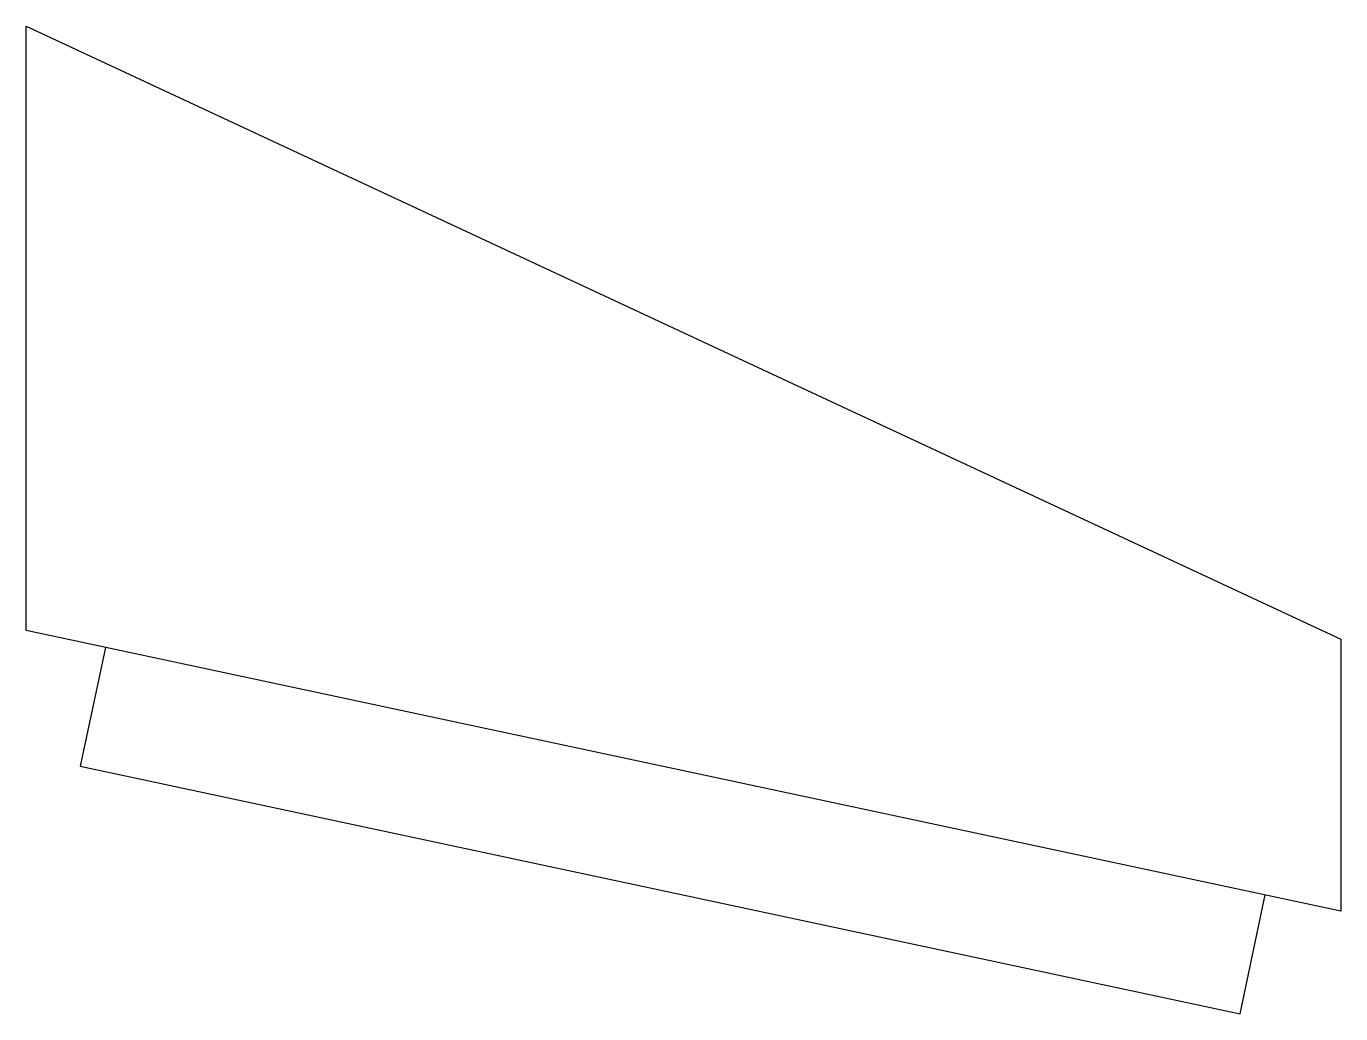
# Model space of a CAD drawing. Header units: millimetres. Extents: x 0 to 217, y -63 to 100.
import ezdxf

# ---------------------------------------------------------------- set-up
doc = ezdxf.new("R2010")
doc.units = ezdxf.units.MM
doc.layers.get('0').update_dxf_attribs({"linetype": 'CONTINUOUS'})

msp = doc.modelspace()

# ---------------------------------------------------------------- linework, layer by layer
for p, q in [((0, 0), (0, 99.56)), ((0, 99.56), (216.56, -1.42)), ((216.56, -46.22), (0, 0)), ((216.56, -1.42), (216.56, -46.22)), ((13.04, -2.78), (8.86, -22.34)), ((8.86, -22.34), (199.97, -63.13)), ((199.97, -63.13), (204.14, -43.57))]:
    msp.add_line(p, q)

doc.saveas('drawing.dxf')
